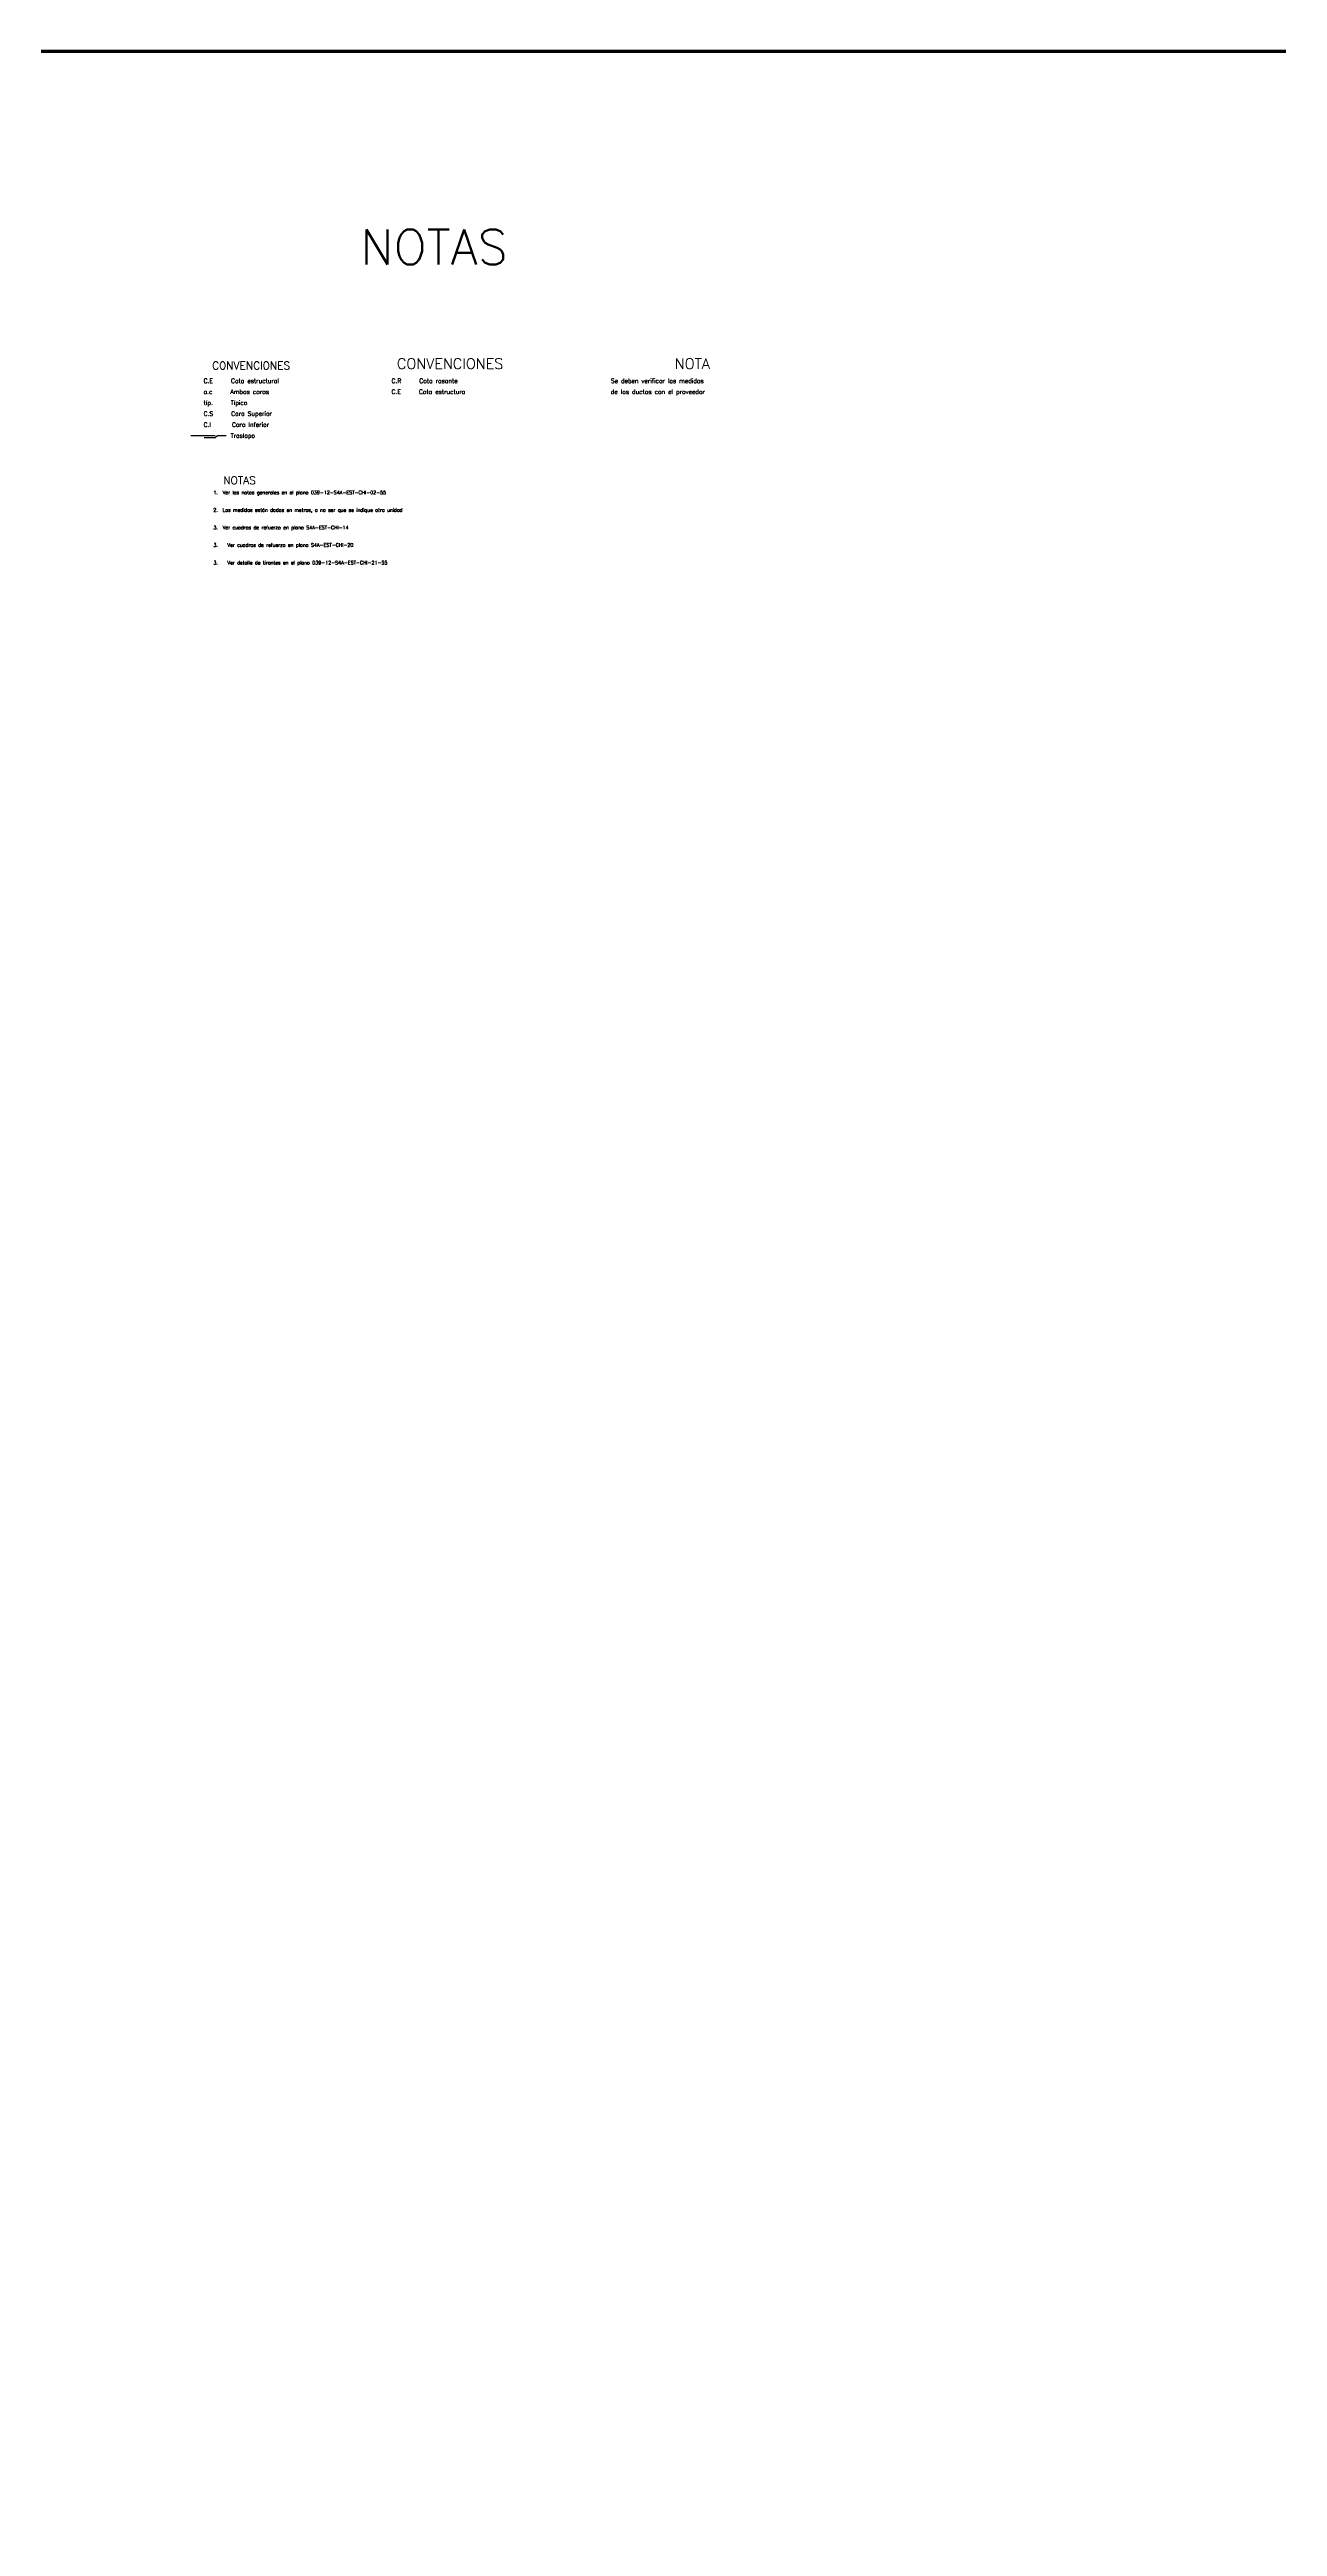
# Model space of a CAD drawing. Header units: metres. Extents: x 1080594 to 1081411, y 976871 to 977162.
# Drawn here: x 1080819.6 to 1080889.6, y 977012.1 to 977153.3 of the extents above; entities that cross this region are included whole.
import ezdxf

# ---------------------------------------------------------------- set-up
doc = ezdxf.new("R2010")
doc.units = ezdxf.units.M
doc.header["$LTSCALE"] = 25.4
doc.layers.add('C-ANNO-TEXT', color=140, linetype='Continuous', lineweight=18)
doc.layers.add('COTA', color=1, linetype='Continuous', lineweight=30)
doc.layers.add('REGL175', color=7, linetype='Continuous')
doc.styles.add('acotado', font='romans.shx', dxfattribs={"height": 2})
doc.styles.add('romans', font='romans.shx')

msp = doc.modelspace()

# ---------------------------------------------------------------- linework, layer by layer
at = {"layer": 'COTA', "const_width": 0.2}
msp.add_lwpolyline([(1080619.797527, 977153.234077), (1081240.811784, 977153.234077), (1081240.811784, 976870.940986), (1080619.797527, 976870.940986)], close=True, dxfattribs=at)
at = {"layer": 'COTA', "color": 6, "ltscale": 0.005, "transparency": 33554687}
for points in [[(1080827.652848, 977131.318606), (1080829.041312, 977131.318606)], [(1080828.416723, 977131.21701), (1080829.041312, 977131.21701), (1080829.17204, 977131.318606), (1080829.670743, 977131.318606)]]:
    msp.add_lwpolyline(points, dxfattribs=at)

# ---------------------------------------------------------------- texts
at = {"layer": 'C-ANNO-TEXT', "color": 4, "ltscale": 0.1, "transparency": 33554687, "attachment_point": 1, "line_spacing_factor": 1.5, "style": 'romans'}
for s, insert, char_height, width in [('\\A1;\\pi-1.75,l1.75;C.E      Cota estructural\\Pa.c      Ambas caras \\P\\pi0,l0;típ.      Típico\\P\\pi-1.75,l1.75;C.S      Cara Superior\\P\\pi0,l0;C.I       Cara Inferior\\P         Traslapo   ', (1080828.378925, 977134.567124), 0.25, 14.635), ('\\A1;\\pi-1.75,l1.75,t2;C.R      Cota rasante \\P\\ptz;C.E      Cota estructura\\P  ', (1080839.097476, 977134.567124), 0.25, 14.635), ('\\A1;\\pi-1.75,l1.75;Se deben verificar las medidas\\Pde los ductos con el proveedor\\P  ', (1080851.609295, 977134.567124), 0.25, 6.53821429), ('1.  Ver las notas generales en el plano 039-12-S4A-EST-CHI-02-55  \\P\\P2.  Las medidas están dadas en metros, a no ser que se indique otra unidad\\P\\P3.  Ver cuadros de refuerzo en plano S4A-EST-CHI-14\\P\\P3.^IVer cuadros de refuerzo en plano S4A-EST-CHI-20\\P\\P3.^IVer detalle de tirantes en el plano 039-12-S4A-EST-CHI-21-55 \\P    ', (1080828.936823, 977128.176752), 0.2, 13.78606767)]:
    msp.add_mtext(s, dxfattribs=dict(at, insert=insert, char_height=char_height, width=width))
at = {"layer": 'COTA', "linetype": 'Continuous', "transparency": 33554687, "char_height": 0.6, "width": 8.84186757, "attachment_point": 5, "style": 'acotado'}
for s, insert in [('{\\C0;CONVENCIONES}', (1080842.441308, 977135.419904)), ('{\\C0;NOTA}', (1080856.258577, 977135.419904))]:
    msp.add_mtext(s, dxfattribs=dict(at, insert=insert))
at = {"layer": 'REGL175', "transparency": 33554687, "style": 'romans'}
msp.add_text('NOTAS', height=0.44, dxfattribs=at).set_placement((1080829.507071, 977128.551874))
at = {"layer": 'REGL175', "insert": (1080841.526843, 977143.075425), "char_height": 2, "width": 41.76364294, "attachment_point": 2, "style": 'romans'}
msp.add_mtext('NOTAS', dxfattribs=at)
at = {"layer": 'REGL175', "transparency": 33554687, "insert": (1080831.089166, 977135.315284), "char_height": 0.44, "width": 8.84186757, "attachment_point": 5, "style": 'romans'}
msp.add_mtext('{\\C0;CONVENCIONES}', dxfattribs=at)

doc.saveas('drawing.dxf')
